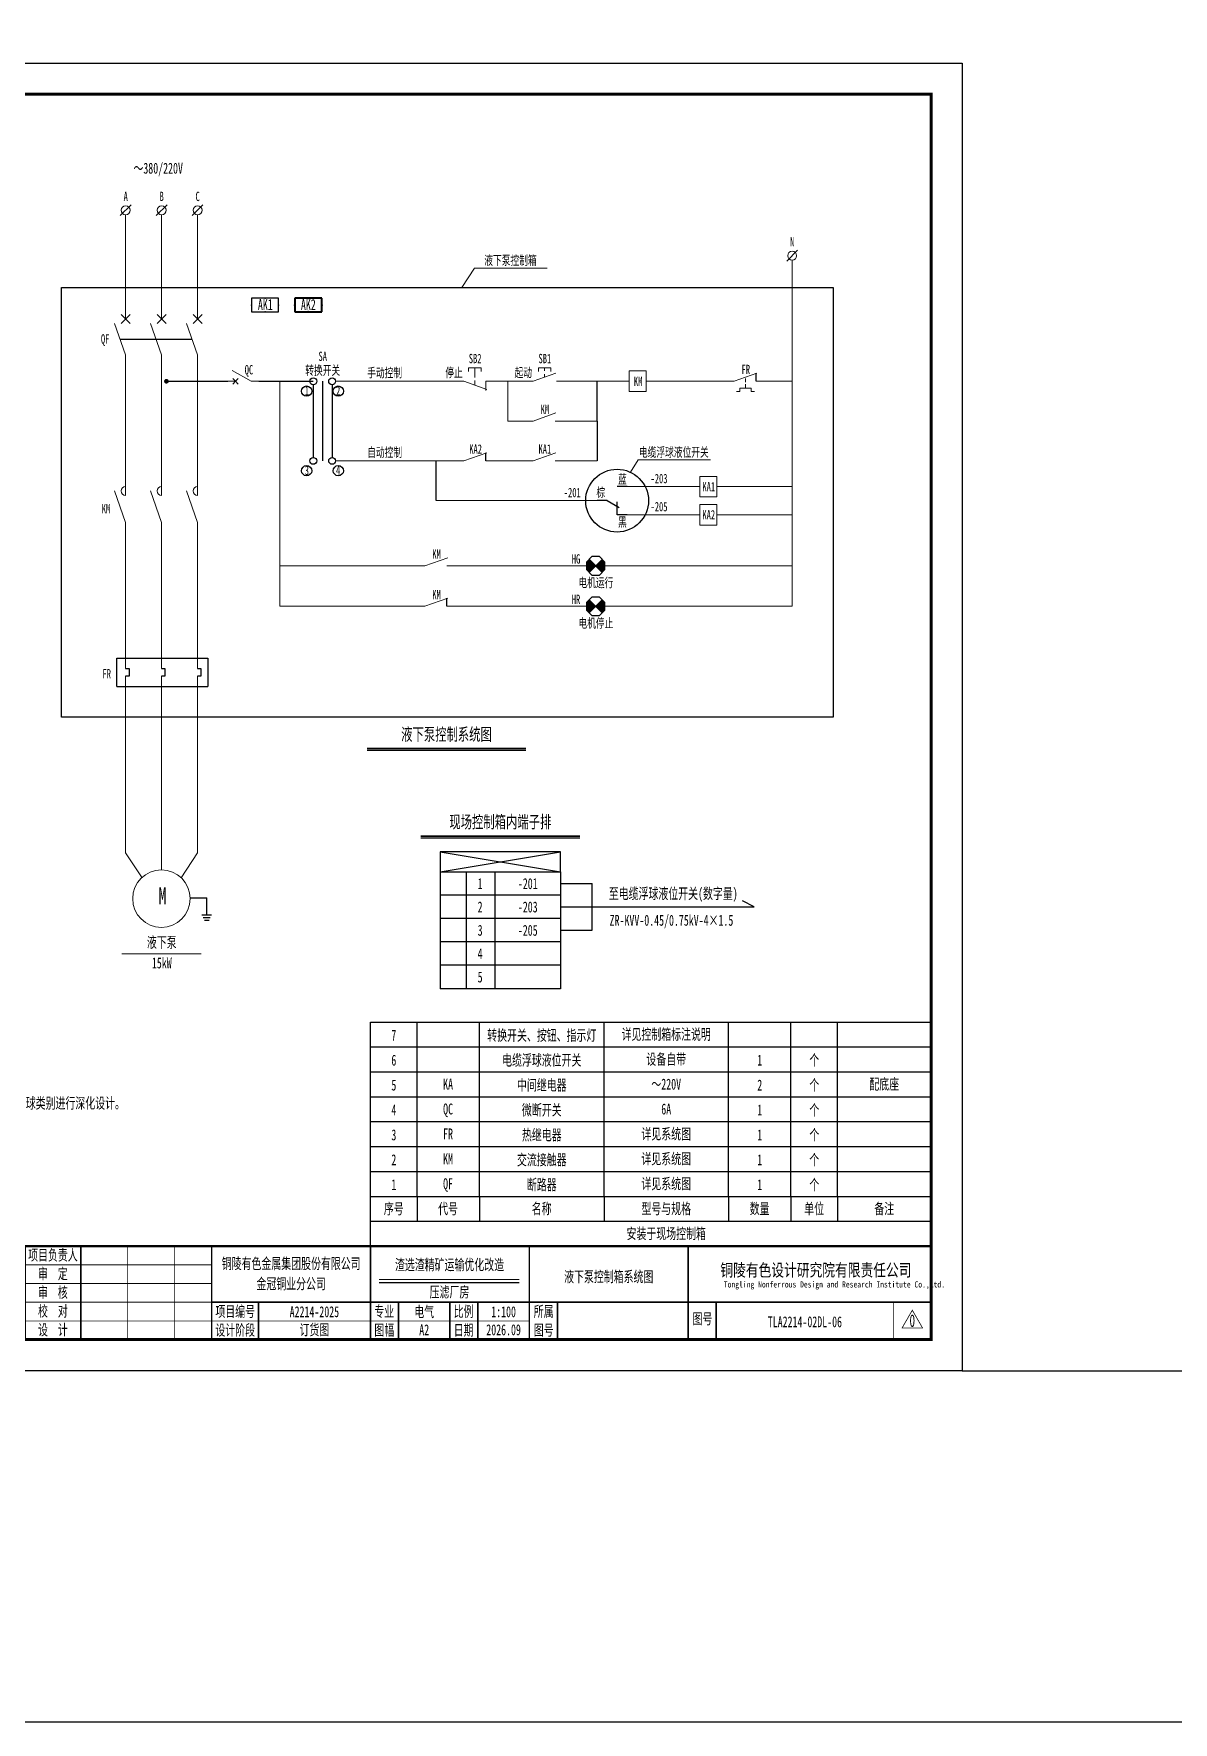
# Model space of a CAD drawing. Header units: millimetres. Extents: x 257344 to 1270023, y 272924 to 540726.
# Drawn here: x 736998 to 773584, y 272924 to 327158 of the extents above; entities that cross this region are included whole.
import ezdxf
from ezdxf.enums import TextEntityAlignment as Align

# ---------------------------------------------------------------- set-up
doc = ezdxf.new("R2010")
doc.units = ezdxf.units.MM
for name, pattern in [('DASHED', [0.75, 0.5, -0.25]), ('常规', [20, 10, 0, 10]), ('接地线', [1460, 500, 500, -200, 60, -200])]:
    doc.linetypes.add(name, pattern=pattern)
for name, color, linetype, lineweight in [('01', 7, 'Continuous', 50), ('1轮廓实线层', 7, 'Continuous', 18), ('_0', 7, 'Continuous', 25), ('CAXA0层', 7, 'Continuous', 25), ('SW', 8, 'Continuous', 20)]:
    doc.layers.add(name, color=color, linetype=linetype, lineweight=lineweight)
for name, color, linetype in [('4虚线层', 6, 'DASHED'), ('MX', 3, 'Continuous'), ('TEXT', 4, 'Continuous'), ('动力平面导线层', 3, '常规'), ('动力平面设备层', 1, 'Continuous'), ('图框', 7, 'Continuous'), ('标注-照明', 7, 'Continuous'), ('照明平面导线层', 3, 'Continuous'), ('照明平面设备层', 1, 'Continuous'), ('电气-接地设计-接地线', 3, '接地线')]:
    doc.layers.add(name, color=color, linetype=linetype)
doc.styles.add('HZ', font='', dxfattribs={"width": 0.75})
doc.styles.add('标准', font='', dxfattribs={"width": 0.667})
doc.styles.get('HZ').set_extended_font_data('SimSun')
doc.styles.get('标准').set_extended_font_data('NSimSun')

# ---------------------------------------------------------------- blocks, each defined once
blk = doc.blocks.new('HHG')
at = {"layer": '01', "color": 3, "lineweight": 30}
for p, q in [((320, 0), (0, 0)), ((320, 0), (708, -224)), ((959, 450), (640, 450)), ((640, -452), (640, -42)), ((959, -452), (640, -452))]:
    blk.add_line(p, q, dxfattribs=at)
blk = doc.blocks.new('*U31')
at = {"layer": '1轮廓实线层'}
for p, q in [((0, 5), (-3.5, 11.06)), ((0, 10), (-0.88, 10.88)), ((0, 15), (0, 10)), ((0, 10), (0.88, 10.88)), ((0, 10), (-0.88, 9.12)), ((0, 10), (0.88, 9.12)), ((0, 5), (0, 0))]:
    blk.add_line(p, q, dxfattribs=at)
blk = doc.blocks.new('PLA1')
at = {"color": 0, "linetype": 'ByBlock', "lineweight": -2}
for p, q in [((-500, 500), (-500, 0)), ((500, 500), (-500, 500)), ((-500, 0), (500, 0)), ((500, 0), (500, 500))]:
    blk.add_line(p, q, dxfattribs=at)
for p in [(-500, 250), (0, 500), (0, 0), (500, 250)]:
    blk.add_point(p, dxfattribs=at)
blk = doc.blocks.new('3')
at = {"layer": 'TEXT', "color": 7, "lineweight": 25, "style": 'HZ', "width": 0.75}
for s, height, p in [('铜陵有色设计研究院有限责任公司', 400, (221501, 249018)), ('Tongling Nonferrous Design and Research Institute Co.,Ltd.', 200, (221613, 248659))]:
    blk.add_text(s, height=height, dxfattribs=at).set_placement(p)
blk = doc.blocks.new('铜陵有色图签02')
at = {"layer": '图框', "linetype": 'Continuous', "lineweight": 50}
for p, q in [((-38401, 3003), (-38401, 1)), ((-29100, 3001), (-29100, 0))]:
    blk.add_line(p, q, dxfattribs=at)
at = {"layer": '图框', "color": 7, "linetype": 'Continuous', "lineweight": 25}
for p, q in [((-36201, 3010), (-36201, 9)), ((-34701, 3010), (-34701, 9)), ((-33401, 3017), (-33401, 16)), ((-31901, 3017), (-31901, 16)), ((-30601, 3017), (-30601, 16)), ((-29100, 1201), (-37501, 1201))]:
    blk.add_line(p, q, dxfattribs=at)
at = {"layer": '图框', "color": 7, "linetype": 'Continuous', "lineweight": 35}
for p, q in [((-27300, 3001), (-27300, 1)), ((-21600, 1197), (-21600, -3)), ((-17100, 1200), (-17100, 0)), ((-15450, 0), (-15450, 1200)), ((-14550, 1200), (-14550, 0)), ((-12000, 1201), (-12000, 1)), ((-6900, 1202), (-6900, 2))]:
    blk.add_line(p, q, dxfattribs=at)
at = {"layer": '图框', "lineweight": 25}
blk.add_line((-17723, 1830), (-13223, 1830), dxfattribs=at)
at = {"layer": '图框', "lineweight": 70, "const_width": 70}
blk.add_lwpolyline([(-17980, 3001), (0, 3001), (-38401, 3001)], dxfattribs=at)
at = {"layer": '图框', "color": 7, "linetype": 'Continuous', "lineweight": 25, "const_width": 25}
for points in [[(-37501, 3000), (-37501, 0)], [(-25800, 3001), (-25800, 1)], [(-24300, 3001), (-24300, 1)], [(-23100, 2401), (-37501, 2401)], [(-23100, 1801), (-37501, 1801)], [(-23100, 1201), (-29100, 1201)], [(-12900, 600), (-18000, 600), (-37501, 600)], [(-602, 943), (-932, 371), (-272, 371), (-602, 943)]]:
    blk.add_lwpolyline(points, dxfattribs=at)
at = {"layer": '图框', "linetype": 'Continuous', "lineweight": 50, "const_width": 50}
for points in [[(-23100, 3001), (-23100, 1)], [(-18000, 3000), (-18000, 0)]]:
    blk.add_lwpolyline(points, dxfattribs=at)
at = {"layer": '图框', "lineweight": 50, "const_width": 50}
for points in [[(-12900, 3001), (-12900, 1)], [(-7800, 3001), (-7800, 1)], [(0, 3000), (0, 0)], [(-23100, 1200), (0, 1200)]]:
    blk.add_lwpolyline(points, dxfattribs=at)
at = {"layer": '图框', "lineweight": 25, "const_width": 35}
blk.add_lwpolyline([(-17723, 1930), (-13223, 1930)], dxfattribs=at)
at = {"layer": '图框', "color": 7, "linetype": 'Continuous', "lineweight": 35, "const_width": 25}
blk.add_lwpolyline([(-1200, 1201), (-1200, 0)], dxfattribs=at)
at = {"layer": '图框', "linetype": 'Continuous', "lineweight": 70, "const_width": 70}
blk.add_lwpolyline([(-38401, 1), (0, 0)], dxfattribs=at)
at = {"layer": '图框', "lineweight": 25}
blk.add_blockref('3', (-228268, -246986), dxfattribs=at)
at = {"layer": 'TEXT', "color": 7, "lineweight": 25, "style": '标准', "width": 0.667}
for s, height, p in [('总  图', 300, (-36862, 2555)), ('建  筑', 300, (-34062, 2562)), ('热  工', 300, (-31262, 2562)), ('项目负责人', 350, (-28197, 2541)), ('会', 300, (-37942, 2054)), ('冶  炼', 300, (-36862, 1955)), ('化  工', 300, (-34062, 1962)), ('给排水', 300, (-31262, 1962)), ('审  定', 350, (-28197, 1941)), ('签', 300, (-37942, 1404)), ('选  矿', 300, (-36862, 1355)), ('暖  通', 300, (-34062, 1362)), ('自  控', 300, (-31262, 1362)), ('审  核', 350, (-28197, 1341)), ('栏', 300, (-37942, 754)), ('采  矿', 300, (-36862, 754)), ('机  械', 300, (-34062, 761)), ('电  气', 300, (-31262, 761)), ('校  对', 350, (-28197, 741)), ('项目编号', 350, (-22343, 730)), ('专业', 350, (-17559, 730)), ('比例', 350, (-15009, 730)), ('所属', 350, (-12438, 730)), ('图号', 350, (-7339, 495)), ('专  业', 300, (-36862, 170)), ('签  字', 300, (-35449, 170)), ('专  业', 300, (-34062, 177)), ('签  字', 300, (-32649, 177)), ('专  业', 300, (-31262, 177)), ('签  字', 300, (-29849, 177)), ('设  计', 350, (-28197, 139)), ('设计阶段', 350, (-22343, 130)), ('图幅', 350, (-17559, 130)), ('日期', 350, (-15009, 130)), ('图号', 350, (-12438, 130))]:
    blk.add_text(s, height=height, dxfattribs=at).set_placement(p, align=Align.CENTER)

msp = doc.modelspace()

# ---------------------------------------------------------------- hatches: boundary and pattern name
at = {"linetype": 'ByBlock', "lineweight": 25}
h = msp.add_hatch(dxfattribs=at)
h.set_pattern_fill('ANSI31', color=3, scale=184.8, style=0)
h.set_pattern_definition([(45, (190640.306, 312262.293), (-16.3341666, 16.3341666), [])])
h.paths.add_polyline_path([(755042.666, 310067.33152), (754833.76231, 310276.58236, 0.1991281417), (754746.986, 310067.33152, 0.1986966109), (754833.41516, 309858.42784)])
h.paths.add_polyline_path([(755251.91683, 310276.2352), (755042.666, 310067.33152), (755251.56968, 309858.08068, 0.1991281417), (755338.346, 310067.33152, 0.1986966109)])
h = msp.add_hatch(dxfattribs=at)
h.set_pattern_fill('ANSI31', color=1, scale=184.8, style=0)
h.set_pattern_definition([(45, (190640.22, 310962.293), (-16.3341666, 16.3341666), [])])
h.paths.add_polyline_path([(755042.57987, 308767.33152), (754833.67619, 308976.58236, 0.1991281417), (754746.89987, 308767.33152, 0.1986966109), (754833.32903, 308558.42784)])
h.paths.add_polyline_path([(755251.83071, 308976.2352), (755042.57987, 308767.33152), (755251.48355, 308558.08068, 0.1991281417), (755338.25987, 308767.33152, 0.1986966109)])

# ---------------------------------------------------------------- linework, layer by layer
at = {"color": 0, "linetype": 'ByBlock', "lineweight": 20}
for p, q in [((759487.55027, 315995.75434), (756655.79712, 315995.75434)), ((759563.65972, 315669.46774), (759672.19972, 315669.46774)), ((759672.19972, 315669.46774), (759672.19972, 315778.00774)), ((759672.19972, 315778.00774), (760033.99972, 315778.00774)), ((759853.09972, 316086.20434), (759853.09972, 315965.60434)), ((759853.09972, 315898.60774), (759853.09972, 315778.00774)), ((760033.99972, 315778.00774), (760033.99972, 315669.46774)), ((760033.99972, 315669.46774), (760142.53972, 315669.46774)), ((761348.96133, 312611.24723), (758925.18357, 312611.24723)), ((761348.96133, 311709.29054), (758925.18357, 311709.29054))]:
    msp.add_line(p, q, dxfattribs=at)
at = {"color": 3, "linetype": 'ByBlock', "lineweight": 25}
for p, q in [((755251.91683, 310276.2352), (754833.41516, 309858.42784)), ((755251.56968, 309858.08068), (754833.76231, 310276.58236)), ((750045.32887, 300885.59327), (753912.3553, 300234.76378)), ((750045.32887, 300234.76378), (753912.3553, 300885.59327)), ((750045.32887, 300234.76378), (750045.32887, 296485.75115)), ((750045.32887, 300234.76378), (753912.3553, 300234.76378)), ((750881.2235, 300234.76378), (750881.2235, 296485.75115)), ((751800.6454, 300234.76378), (751800.6454, 296485.75115)), ((753912.3553, 300234.76378), (753912.3553, 296485.75115)), ((753912.3553, 299484.96126), (750045.32887, 299484.96126)), ((753912.3553, 298735.15873), (750045.32887, 298735.15873)), ((753912.3553, 297985.3562), (750045.32887, 297985.3562)), ((753912.3553, 297235.55368), (750045.32887, 297235.55368)), ((753912.3553, 296485.75115), (750045.32887, 296485.75115))]:
    msp.add_line(p, q, dxfattribs=at)
at = {"color": 1, "linetype": 'ByBlock', "lineweight": 25}
for p, q in [((755251.83071, 308976.2352), (754833.32903, 308558.42784)), ((755251.48355, 308558.08068), (754833.67619, 308976.58236))]:
    msp.add_line(p, q, dxfattribs=at)
at = {"linetype": 'ByBlock'}
for p, q in [((739665.47664, 307099.36774), (742587.86294, 307099.36774)), ((739665.47664, 306194.48409), (739665.47664, 307099.36774)), ((742587.86294, 307099.36774), (742587.86294, 306194.48409)), ((739947.43075, 306775.09014), (740055.23744, 306775.09014)), ((740055.23744, 306518.76169), (739947.43075, 306518.76169)), ((740055.23744, 306775.09014), (740055.23744, 306518.76169)), ((741102.29635, 306775.09014), (741210.10304, 306775.09014)), ((741210.10304, 306518.76169), (741102.29635, 306518.76169)), ((741210.10304, 306775.09014), (741210.10304, 306518.76169)), ((742257.16195, 306775.09014), (742364.96864, 306775.09014)), ((742364.96864, 306518.76169), (742257.16195, 306518.76169)), ((742364.96864, 306775.09014), (742364.96864, 306518.76169)), ((739665.47664, 306194.48409), (742587.86294, 306194.48409))]:
    msp.add_line(p, q, dxfattribs=at)
at = {"color": 1, "linetype": 'ByBlock'}
for p, q in [((753912.3553, 299859.86252), (754931.33619, 299859.86252)), ((754931.33619, 298360.25747), (754931.33619, 299859.86252)), ((753912.3553, 299110.05999), (754931.33619, 299110.05999)), ((754931.33619, 299110.05999), (760132.5673, 299110.05999)), ((753912.3553, 298360.25747), (754931.33619, 298360.25747))]:
    msp.add_line(p, q, dxfattribs=at)
at = {"color": 3}
msp.add_line((766808.79781, 284214.48919), (776808.79781, 284214.48919), dxfattribs=at)
msp.add_lwpolyline([(267543.57835, 342923.7246), (1270023.47933, 342923.7246), (1270023.47933, 272923.7246), (267543.57835, 272923.7246)], close=True, dxfattribs=at)
at = {"color": 7, "linetype": 'ByBlock', "lineweight": 20, "const_width": 75}
msp.add_lwpolyline([(741219.67837, 315995.75434, 1), (741294.67837, 315995.75434, 1)], format="xyb", close=True, dxfattribs=at)
at = {"color": 3, "linetype": 'ByBlock', "lineweight": 25}
for points in [[(754920.19133, 310363.01152), (754746.986, 310189.80619), (754746.986, 309944.85685), (754920.19133, 309771.65152), (755165.14066, 309771.65152), (755338.346, 309944.85685), (755338.346, 310189.80619), (755165.14066, 310363.01152)], [(750045.32887, 300234.76378), (753912.3553, 300234.76378), (753912.3553, 300885.59327), (750045.32887, 300885.59327)]]:
    msp.add_lwpolyline(points, close=True, dxfattribs=at)
at = {"color": 1, "linetype": 'ByBlock', "lineweight": 25}
msp.add_lwpolyline([(754920.1052, 309063.01152), (754746.89987, 308889.80619), (754746.89987, 308644.85685), (754920.1052, 308471.65152), (755165.05453, 308471.65152), (755338.25987, 308644.85685), (755338.25987, 308889.80619), (755165.05453, 309063.01152)], close=True, dxfattribs=at)
at = {"layer": '4虚线层', "linetype": 'ByBlock', "ltscale": 0.1}
msp.add_circle((755727.47606, 312161.38177), 1008.51282, dxfattribs=at)
at = {"layer": '_0', "color": 0, "linetype": 'ByBlock', "ltscale": 500}
msp.add_line((739766.983, 317345.87949), (742076.7142, 317345.87949), dxfattribs=at)
at = {"layer": '_0', "color": 0, "linetype": 'ByBlock'}
msp.add_line((742020.29218, 299404.60247), (742552.58622, 299404.60247), dxfattribs=at)
at = {"layer": '_0', "linetype": 'ByBlock'}
msp.add_line((742552.58622, 298856.23255), (742552.58622, 299408.61645), dxfattribs=at)
at = {"layer": 'CAXA0层', "color": 2, "linetype": 'ByBlock', "lineweight": 40}
msp.add_line((747701.31346, 304201.97234), (752799.45875, 304201.97234), dxfattribs=at)
at = {"layer": 'CAXA0层', "color": 2, "linetype": 'ByBlock', "lineweight": 0}
msp.add_line((747701.31346, 304136.48941), (752799.45875, 304136.48941), dxfattribs=at)
at = {"layer": 'CAXA0层', "color": 3, "linetype": 'ByBlock', "lineweight": 40}
msp.add_line((749429.76944, 301389.06247), (754527.91473, 301389.06247), dxfattribs=at)
at = {"layer": 'CAXA0层', "color": 3, "linetype": 'ByBlock', "lineweight": 0}
msp.add_line((749429.76944, 301323.57954), (754527.91473, 301323.57954), dxfattribs=at)
at = {"layer": 'CAXA0层', "linetype": 'ByBlock', "lineweight": 0}
msp.add_line((739822.22874, 297606.77887), (742371.30139, 297606.77887), dxfattribs=at)
at = {"layer": 'MX', "color": 7, "linetype": 'ByBlock', "lineweight": 20}
for p, q in [((739774.20091, 321316.60035), (740120.66059, 321663.06003)), ((740929.06651, 321316.60035), (741275.52619, 321663.06003)), ((742083.93211, 321316.60035), (742430.39179, 321663.06003)), ((739947.43075, 321345.64224), (739947.43075, 317995.49139)), ((741102.29635, 321345.64224), (741102.29635, 317995.49139)), ((742257.16195, 321345.64224), (742257.16195, 317995.49139)), ((761175.65071, 319856.84288), (761522.11039, 320203.30256)), ((739947.43075, 316840.62579), (739586.53525, 317851.13319)), ((740091.78895, 318139.84959), (739803.07255, 317851.13319)), ((740091.78895, 317851.13319), (739803.07255, 318139.84959)), ((741102.29635, 316840.62579), (740741.40085, 317851.13319)), ((741246.65455, 318139.84959), (740957.93815, 317851.13319)), ((741246.65455, 317851.13319), (740957.93815, 318139.84959)), ((742257.16195, 316840.62579), (741896.26645, 317851.13319)), ((742401.52015, 318139.84959), (742112.80375, 317851.13319)), ((742401.52015, 317851.13319), (742112.80375, 318139.84959)), ((739947.43075, 312327.99455), (739947.43075, 316850.7599)), ((741102.29635, 312327.99455), (741102.29635, 316850.7599)), ((742257.16195, 312327.99455), (742257.16195, 316850.7599)), ((739947.43075, 311461.84535), (739586.53525, 312472.35275)), ((741102.29635, 311461.84535), (740741.40085, 312472.35275)), ((742257.16195, 311461.84535), (741896.26645, 312472.35275)), ((739947.43075, 306775.09014), (739947.43075, 311461.84535)), ((741102.29635, 311461.84535), (741102.29635, 306775.09014)), ((742257.16195, 311461.84535), (742257.16195, 306775.09014)), ((739947.43075, 306527.61678), (739947.43075, 300848.34245)), ((741102.29635, 306518.76169), (741102.29635, 300302.49803)), ((742257.16195, 306518.76169), (742257.16195, 300848.34245)), ((739947.43075, 300848.34245), (740473.68669, 300050.51688)), ((742257.16195, 300848.34245), (741730.90601, 300050.51688))]:
    msp.add_line(p, q, dxfattribs=at)
for centre, radius in [((739947.43075, 321489.82676), 144.35795), ((741102.29439, 321489.82676), 144.35795), ((742257.15803, 321489.82676), 144.35795), ((761348.87662, 320030.06928), 144.35795), ((741096.76506, 299378.62211), 923.89248)]:
    msp.add_circle(centre, radius, dxfattribs=at)
for centre in [(739947.43075, 312472.35275), (741102.29635, 312472.35275), (742257.16195, 312472.35275)]:
    msp.add_arc(centre, 144.3582, 89.999997225, 269.99999445, dxfattribs=at)
at = {"layer": 'SW', "color": 7, "linetype": 'ByBlock', "lineweight": 25}
for p, q in [((747808.79781, 295414.90322), (749308.79781, 295414.90322)), ((747808.79781, 294614.90322), (747808.79781, 295414.90322)), ((749308.79781, 295414.90322), (751308.79781, 295414.90322)), ((749308.79781, 294614.90322), (749308.79781, 295414.90322)), ((751308.79781, 295414.90322), (755308.79781, 295414.90322)), ((751308.79781, 294614.90322), (751308.79781, 295414.90322)), ((755308.79781, 295414.90322), (759308.79781, 295414.90322)), ((755308.79781, 294614.90322), (755308.79781, 295414.90322)), ((759308.79781, 295414.90322), (761308.79781, 295414.90322)), ((759308.79781, 294614.90322), (759308.79781, 295414.90322)), ((761308.79781, 295414.90322), (762808.79781, 295414.90322)), ((761308.79781, 294614.90322), (761308.79781, 295414.90322)), ((762808.79781, 295414.90322), (765808.79781, 295414.90322)), ((762808.79781, 294614.90322), (762808.79781, 295414.90322)), ((747808.79781, 294614.90322), (749308.79781, 294614.90322)), ((747808.79781, 293814.90322), (747808.79781, 294614.90322)), ((749308.79781, 294614.90322), (751308.79781, 294614.90322)), ((749308.79781, 293814.90322), (749308.79781, 294614.90322)), ((751308.79781, 294614.90322), (755308.79781, 294614.90322)), ((751308.79781, 293814.90322), (751308.79781, 294614.90322)), ((755308.79781, 294614.90322), (759308.79781, 294614.90322)), ((755308.79781, 293814.90322), (755308.79781, 294614.90322)), ((759308.79781, 294614.90322), (761308.79781, 294614.90322)), ((759308.79781, 293814.90322), (759308.79781, 294614.90322)), ((761308.79781, 294614.90322), (762808.79781, 294614.90322)), ((761308.79781, 293814.90322), (761308.79781, 294614.90322)), ((762808.79781, 294614.90322), (765808.79781, 294614.90322)), ((762808.79781, 293814.90322), (762808.79781, 294614.90322)), ((747808.79781, 293814.90322), (749308.79781, 293814.90322)), ((747808.79781, 293014.90322), (747808.79781, 293814.90322)), ((749308.79781, 293814.90322), (751308.79781, 293814.90322)), ((749308.79781, 293014.90322), (749308.79781, 293814.90322)), ((751308.79781, 293814.90322), (755308.79781, 293814.90322)), ((751308.79781, 293014.90322), (751308.79781, 293814.90322)), ((755308.79781, 293814.90322), (759308.79781, 293814.90322)), ((755308.79781, 293014.90322), (755308.79781, 293814.90322)), ((759308.79781, 293814.90322), (761308.79781, 293814.90322)), ((759308.79781, 293014.90322), (759308.79781, 293814.90322)), ((761308.79781, 293814.90322), (762808.79781, 293814.90322)), ((761308.79781, 293014.90322), (761308.79781, 293814.90322)), ((762808.79781, 293814.90322), (765808.79781, 293814.90322)), ((762808.79781, 293014.90322), (762808.79781, 293814.90322)), ((747808.79781, 293014.90322), (749308.79781, 293014.90322)), ((747808.79781, 292214.90322), (747808.79781, 293014.90322)), ((749308.79781, 293014.90322), (751308.79781, 293014.90322)), ((749308.79781, 292214.90322), (749308.79781, 293014.90322)), ((751308.79781, 293014.90322), (755308.79781, 293014.90322)), ((751308.79781, 292214.90322), (751308.79781, 293014.90322)), ((755308.79781, 293014.90322), (759308.79781, 293014.90322)), ((755308.79781, 292214.90322), (755308.79781, 293014.90322)), ((759308.79781, 293014.90322), (761308.79781, 293014.90322)), ((759308.79781, 292214.90322), (759308.79781, 293014.90322)), ((761308.79781, 293014.90322), (762808.79781, 293014.90322)), ((761308.79781, 292214.90322), (761308.79781, 293014.90322)), ((762808.79781, 293014.90322), (765808.79781, 293014.90322)), ((762808.79781, 292214.90322), (762808.79781, 293014.90322)), ((747808.79781, 292214.90322), (749308.79781, 292214.90322)), ((747808.79781, 291414.90322), (747808.79781, 292214.90322)), ((749308.79781, 292214.90322), (751308.79781, 292214.90322)), ((749308.79781, 291414.90322), (749308.79781, 292214.90322)), ((751308.79781, 292214.90322), (755308.79781, 292214.90322)), ((751308.79781, 291414.90322), (751308.79781, 292214.90322)), ((755308.79781, 292214.90322), (759308.79781, 292214.90322)), ((755308.79781, 291414.90322), (755308.79781, 292214.90322)), ((759308.79781, 292214.90322), (761308.79781, 292214.90322)), ((759308.79781, 291414.90322), (759308.79781, 292214.90322)), ((761308.79781, 292214.90322), (762808.79781, 292214.90322)), ((761308.79781, 291414.90322), (761308.79781, 292214.90322)), ((762808.79781, 292214.90322), (765808.79781, 292214.90322)), ((762808.79781, 291414.90322), (762808.79781, 292214.90322)), ((747808.79781, 291414.90322), (749308.79781, 291414.90322)), ((747808.79781, 290614.90322), (747808.79781, 291414.90322)), ((749308.79781, 291414.90322), (751308.79781, 291414.90322)), ((749308.79781, 290614.90322), (749308.79781, 291414.90322)), ((751308.79781, 291414.90322), (755308.79781, 291414.90322)), ((751308.79781, 290614.90322), (751308.79781, 291414.90322)), ((755308.79781, 291414.90322), (759308.79781, 291414.90322)), ((755308.79781, 290614.90322), (755308.79781, 291414.90322)), ((759308.79781, 291414.90322), (761308.79781, 291414.90322)), ((759308.79781, 290614.90322), (759308.79781, 291414.90322)), ((761308.79781, 291414.90322), (762808.79781, 291414.90322)), ((761308.79781, 290614.90322), (761308.79781, 291414.90322)), ((762808.79781, 291414.90322), (765808.79781, 291414.90322)), ((762808.79781, 290614.90322), (762808.79781, 291414.90322)), ((747808.79781, 290614.90322), (749308.79781, 290614.90322)), ((747808.79781, 289814.90322), (747808.79781, 290614.90322)), ((749308.79781, 290614.90322), (751308.79781, 290614.90322)), ((749308.79781, 289814.90322), (749308.79781, 290614.90322)), ((751308.79781, 290614.90322), (755308.79781, 290614.90322)), ((751308.79781, 289814.90322), (751308.79781, 290614.90322)), ((755308.79781, 290614.90322), (759308.79781, 290614.90322)), ((755308.79781, 289814.90322), (755308.79781, 290614.90322)), ((759308.79781, 290614.90322), (761308.79781, 290614.90322)), ((759308.79781, 289814.90322), (759308.79781, 290614.90322)), ((761308.79781, 290614.90322), (762808.79781, 290614.90322)), ((761308.79781, 289814.90322), (761308.79781, 290614.90322)), ((762808.79781, 290614.90322), (765808.79781, 290614.90322)), ((762808.79781, 289814.90322), (762808.79781, 290614.90322)), ((747808.79781, 289014.90322), (747808.79781, 289814.90322)), ((747808.79781, 289814.90322), (765808.79781, 289814.90322)), ((749308.79781, 289814.90322), (749308.79781, 289014.90322)), ((751308.79781, 289814.90322), (751308.79781, 289014.90322)), ((755308.79781, 289814.90322), (755308.79781, 289014.90322)), ((759308.79781, 289814.90322), (759308.79781, 289014.90322)), ((761308.79781, 289814.90322), (761308.79781, 289014.90322)), ((762808.79781, 289814.90322), (762808.79781, 289014.90322)), ((747808.79781, 289014.90322), (765808.79781, 289014.90322)), ((747808.79781, 288214.90322), (747808.79781, 289014.90322))]:
    msp.add_line(p, q, dxfattribs=at)
at = {"layer": 'TEXT', "color": 7, "linetype": 'ByBlock', "ltscale": 100}
for centre in [(745972.85838, 315995.75434), (746576.34588, 315995.75434)]:
    msp.add_circle(centre, 109.725, dxfattribs=at)
at = {"layer": '动力平面导线层', "color": 0, "linetype": 'ByBlock', "lineweight": -3, "ltscale": 100}
for p, q in [((760189.29152, 315995.75434), (760189.29152, 316257.18641)), ((751512.59069, 313439.50596), (751512.59069, 313700.93803)), ((750257.90875, 308767.33152), (750257.90875, 309028.76359))]:
    msp.add_line(p, q, dxfattribs=at)
at = {"layer": '动力平面导线层', "color": 0, "linetype": 'ByBlock'}
for p, q in [((755086.90504, 314717.63015), (755086.90504, 313439.50596)), ((749921.7604, 312161.38177), (749921.7604, 313439.50596))]:
    msp.add_line(p, q, dxfattribs=at)
at = {"layer": '动力平面导线层', "color": 4, "linetype": 'ByBlock'}
msp.add_lwpolyline([(737888.2519, 319006.8485), (762661.69396, 319006.8485), (762661.69396, 305209.46547), (737888.2519, 305209.46547)], close=True, dxfattribs=at)
at = {"layer": '动力平面设备层', "color": 0, "linetype": 'ByBlock', "lineweight": -3, "ltscale": 100}
for p, q in [((742397.81462, 298856.23255), (742707.35781, 298856.23255)), ((742439.52452, 298772.01807), (742665.64792, 298772.01807)), ((742481.23441, 298687.8036), (742623.93803, 298687.8036))]:
    msp.add_line(p, q, dxfattribs=at)
at = {"layer": '动力平面设备层', "color": 1, "linetype": 'ByBlock', "lineweight": -3, "ltscale": 100}
msp.add_line((760132.5673, 299110.05999), (759756.00301, 299303.26666), dxfattribs=at)
at = {"layer": '图框', "linetype": 'Continuous', "lineweight": 100, "const_width": 100}
msp.add_lwpolyline([(709908.79781, 285214.48919), (765808.79781, 285214.48919), (765808.79781, 325214.48919), (709908.79781, 325214.48919)], close=True, dxfattribs=at)
at = {"layer": '标注-照明', "linetype": 'ByBlock', "lineweight": 25, "ltscale": 100}
for p, q in [((741257.16195, 315995.75434), (743225.00783, 315995.75434)), ((744225.00783, 315995.75434), (745969.16408, 315995.75434)), ((745972.85838, 315886.02934), (745972.85838, 313549.23096)), ((746576.34588, 315886.02934), (746576.34588, 313549.23096))]:
    msp.add_line(p, q, dxfattribs=at)
at = {"layer": '标注-照明', "color": 0, "linetype": 'ByBlock', "lineweight": 25, "ltscale": 100}
msp.add_line((746274.81262, 313439.50596), (746274.81262, 315995.75434), dxfattribs=at)
at = {"layer": '标注-照明', "linetype": 'ByBlock', "lineweight": 25, "ltscale": 100}
for centre, radius in [((745759.56272, 315680.40259), 164.79793), ((746775.80377, 315680.40259), 164.79793), ((745972.85838, 313439.50596), 109.725), ((746576.34588, 313439.50596), 109.725), ((745759.56272, 313124.15421), 164.79793), ((746775.80377, 313124.15421), 164.79793)]:
    msp.add_circle(centre, radius, dxfattribs=at)
at = {"layer": '照明平面导线层', "color": 4, "linetype": 'ByBlock', "lineweight": 20}
for q in [(750745.63207, 319006.8485), (753476.8472, 319631.4442)]:
    msp.add_line((751153.66219, 319631.4442), q, dxfattribs=at)
at = {"layer": '照明平面导线层', "color": 0, "linetype": 'ByBlock', "lineweight": 20}
for p, q in [((761349.00402, 308767.33152), (761348.88055, 319885.71133)), ((751161.72006, 316226.87264), (751161.72006, 316427.37014)), ((751161.72006, 316121.06528), (751161.72006, 316221.31403)), ((753034.21912, 315995.75434), (753765.33325, 316257.18641)), ((753399.77618, 316327.12139), (753399.77618, 316427.37014)), ((753399.77618, 316126.47037), (753399.77618, 316221.66345)), ((759487.55027, 315995.75434), (760218.66441, 316257.18641)), ((744893.63723, 315995.75434), (744893.72932, 308767.33152)), ((746686.07088, 315995.75434), (750810.84944, 315995.75434)), ((750810.84944, 315995.75434), (751541.96357, 315734.32227)), ((751161.72006, 315870.28989), (751161.72006, 316020.81653)), ((753034.21912, 315995.75434), (751512.59069, 315995.75434)), ((751512.59069, 315995.75434), (751512.59069, 315694.53463)), ((752223.22904, 315995.75434), (752223.22904, 314717.63015)), ((753776.9186, 315995.75434), (756120.04964, 315995.75434)), ((760189.29152, 315995.75434), (761348.89697, 315995.75434)), ((753034.21912, 314717.63015), (752223.22904, 314717.63015)), ((753034.21912, 314717.63015), (753765.33325, 314979.06222)), ((753735.96037, 314717.63015), (755086.90504, 314717.63015)), ((750810.84944, 313439.50596), (751541.96357, 313700.93803)), ((753034.21912, 313439.50596), (753765.33325, 313700.93803)), ((746686.07088, 313439.50596), (750810.84944, 313439.50596)), ((751512.59069, 313439.50596), (753034.21912, 313439.50596)), ((753735.96037, 313439.50596), (755086.90504, 313439.50596)), ((756046.30504, 312611.24723), (758389.43608, 312611.24723)), ((749921.7604, 312161.38177), (755086.90504, 312161.38177)), ((756046.30504, 311709.29054), (758389.43608, 311709.29054)), ((749556.25363, 310067.33152), (750287.36776, 310328.76359)), ((744893.64531, 310067.33152), (749556.25363, 310067.33152)), ((750257.99488, 310067.33152), (754746.986, 310067.33152)), ((755338.346, 310067.33152), (761349.06192, 310067.33152)), ((744893.55919, 308767.33152), (749556.1675, 308767.33152)), ((749556.1675, 308767.33152), (750287.28163, 309028.76359)), ((750257.90875, 308767.33152), (754746.89987, 308767.33152)), ((755338.25987, 308767.33152), (761349.00402, 308767.33152))]:
    msp.add_line(p, q, dxfattribs=at)
at = {"layer": '照明平面导线层', "color": 6, "linetype": 'ByBlock', "lineweight": 20}
for q in [(756155.10347, 313074.74529), (758722.52009, 313469.03677)]:
    msp.add_line((756399.33508, 313469.03677), q, dxfattribs=at)
at = {"layer": '照明平面导线层', "color": 0, "linetype": 'ByBlock', "lineweight": 20}
for points in [[(751362.21756, 316307.07164), (751362.21756, 316427.37014), (750961.22256, 316427.37014), (750961.22256, 316307.07164)], [(753600.27368, 316307.07164), (753600.27368, 316427.37014), (753199.27868, 316427.37014), (753199.27868, 316307.07164)]]:
    msp.add_lwpolyline(points, dxfattribs=at)
for points in [[(756120.04964, 316326.52768), (756655.79712, 316326.52768), (756655.79712, 315664.98099), (756120.04964, 315664.98099)], [(758389.43608, 312942.02057), (758925.18357, 312942.02057), (758925.18357, 312280.47388), (758389.43608, 312280.47388)], [(758389.43608, 312040.06388), (758925.18357, 312040.06388), (758925.18357, 311378.51719), (758389.43608, 311378.51719)]]:
    msp.add_lwpolyline(points, close=True, dxfattribs=at)
at = {"layer": '照明平面设备层', "color": 0, "lineweight": -3, "ltscale": 100}
msp.add_lwpolyline([(707408.79781, 326214.48919), (766808.79781, 326214.48919), (766808.79781, 284214.48919), (707408.79781, 284214.48919)], close=True, dxfattribs=at)
at = {"layer": '电气-接地设计-接地线', "color": 0, "linetype": 'ByBlock', "lineweight": -3}
msp.add_line((755086.90504, 314717.63015), (755086.90504, 315995.75434), dxfattribs=at)

# ---------------------------------------------------------------- block references
at = {"layer": '_0', "color": 3, "linetype": 'ByBlock', "xscale": -100, "yscale": 100, "zscale": 100, "rotation": 90}
msp.add_blockref('*U31', (744475.00783, 315995.75434), dxfattribs=at)
at = {"layer": '动力平面导线层', "color": 0, "linetype": 'ByBlock'}
msp.add_blockref('HHG', (755086.90504, 312161.38177), dxfattribs=at)
at = {"layer": '图框', "lineweight": 25}
msp.add_blockref('铜陵有色图签02', (765808.79781, 285214.48919), dxfattribs=at)
at = {"layer": '照明平面设备层', "color": 1, "linetype": 'ByBlock', "lineweight": 30, "xscale": 0.8640000019222498, "yscale": 0.8640000000596046, "zscale": 0.8640000000000001}
msp.add_blockref('PLA1', (744423.68895, 318228.44892), dxfattribs=at)
at = {"layer": '照明平面设备层', "color": 1, "lineweight": 40, "xscale": 0.8640000005252659, "yscale": 0.8640000005252659, "zscale": 0.8640000000000001}
msp.add_blockref('PLA1', (745813.36132, 318228.44892), dxfattribs=at)

# ---------------------------------------------------------------- texts
at = {"layer": 'SW', "color": 7, "linetype": 'ByBlock', "lineweight": 25, "style": '标准', "width": 0.667}
for s, p in [('AK1', (744432.3048, 318283.64877)), ('1', (751329.45382, 299684.96126)), ('-201', (752858.74689, 299684.96126)), ('至电缆浮球液位开关(数字量)', (757530.52063, 299367.26846)), ('2', (751329.45382, 298935.15873)), ('-203', (752858.74689, 298935.15873)), ('ZR-KVV-0.45/0.75kV-4×1.5', (757473.54556, 298507.33102)), ('3', (751329.45382, 298185.3562)), ('-205', (752858.74689, 298185.3562)), ('4', (751329.45382, 297435.55368)), ('5', (751329.45382, 296685.75115)), ('7', (748558.79781, 294814.90322)), ('转换开关、按钮、指示灯', (753308.79781, 294814.90322)), ('详见控制箱标注说明', (757304.94047, 294845.81665)), ('6', (748558.79781, 294014.90322)), ('电缆浮球液位开关', (753308.79781, 294014.90322)), ('设备自带', (757304.94047, 294045.81665)), ('1', (760308.79781, 294014.90322)), ('个', (762058.79781, 294014.90322)), ('5', (748558.79781, 293214.90322)), ('KA', (750299.94047, 293245.81665)), ('中间继电器', (753308.79781, 293214.90322)), ('～220V', (757304.94047, 293245.81665)), ('2', (760308.79781, 293214.90322)), ('个', (762058.79781, 293214.90322)), ('配底座', (764304.94047, 293245.81665)), ('4', (748558.79781, 292414.90322)), ('QC', (750299.94047, 292445.81665)), ('微断开关', (753308.79781, 292414.90322)), ('6A', (757304.94047, 292445.81665)), ('1', (760308.79781, 292414.90322)), ('个', (762058.79781, 292414.90322)), ('3', (748558.79781, 291614.90322)), ('FR', (750299.94047, 291645.81665)), ('热继电器', (753308.79781, 291614.90322)), ('详见系统图', (757304.94047, 291645.81665)), ('1', (760308.79781, 291614.90322)), ('个', (762058.79781, 291614.90322)), ('详见系统图', (757304.94047, 290845.81665)), ('2', (748558.79781, 290814.90322)), ('KM', (750299.94047, 290845.81665)), ('交流接触器', (753308.79781, 290814.90322)), ('1', (760308.79781, 290814.90322)), ('个', (762058.79781, 290814.90322)), ('1', (748558.79781, 290014.90322)), ('QF', (750299.94047, 290045.81665)), ('断路器', (753308.79781, 290014.90322)), ('详见系统图', (757304.94047, 290045.81665)), ('1', (760308.79781, 290014.90322)), ('个', (762058.79781, 290014.90322)), ('序号', (748556.94047, 289245.81665)), ('代号', (750299.94047, 289245.81665)), ('名称', (753304.94047, 289245.81665)), ('型号与规格', (757304.94047, 289245.81665)), ('数量', (760304.94047, 289245.81665)), ('单位', (762054.94047, 289245.81665)), ('备注', (764304.94047, 289245.81665)), ('安装于现场控制箱', (757304.94047, 288445.81665))]:
    msp.add_text(s, height=350, dxfattribs=at).set_placement(p, align=Align.CENTER)
at = {"layer": 'SW', "color": 7, "linetype": 'Continuous', "lineweight": 25, "style": '标准', "width": 0.667}
msp.add_text('AK2', height=350, dxfattribs=at).set_placement((745813.36132, 318283.64877), align=Align.CENTER)
at = {"layer": 'SW', "color": 2, "linetype": 'ByBlock', "lineweight": 25, "style": '标准', "width": 0.667}
msp.add_text('液下泵控制系统图', height=400, dxfattribs=at).set_placement((750250.15837, 304456.98637), align=Align.CENTER)
at = {"layer": 'SW', "color": 3, "linetype": 'ByBlock', "lineweight": 25, "style": '标准', "width": 0.667}
msp.add_text('现场控制箱内端子排', height=400, dxfattribs=at).set_placement((751978.61435, 301644.0765), align=Align.CENTER)
at = {"layer": 'SW', "color": 4, "linetype": 'ByBlock', "lineweight": 25, "style": '标准', "width": 0.667}
for s, p in [('液下泵', (741108.17418, 297802.17726)), ('15kW', (741108.17418, 297138.62252))]:
    msp.add_text(s, height=350, dxfattribs=at).set_placement(p, align=Align.CENTER)
at = {"layer": 'SW', "color": 4, "linetype": 'Continuous', "lineweight": 25, "style": '标准', "width": 0.667}
for s, height, p in [('铜陵有色金属集团股份有限公司', 350, (745262.65097, 287482.57509)), ('渣选渣精矿运输优化改造', 350, (750345.64971, 287445.46883)), ('液下泵控制箱系统图', 350, (755459.70922, 287061.40214)), ('金冠铜业分公司', 350, (745262.65097, 286834.90485)), ('压滤厂房', 350, (750345.64971, 286568.80084)), ('A2214-2025', 350, (746008.22153, 285934.16922)), ('电气', 350, (749532.97432, 285934.16922)), ('1:100', 350, (752082.97432, 285934.16922)), ('TLA2214-02DL-06', 350, (761758.11222, 285610.95975)), ('0', 400, (765206.57029, 285622.44956)), ('A2', 350, (749532.97432, 285354.46716)), ('2026.09', 350, (752082.97432, 285354.46716))]:
    msp.add_text(s, height=height, dxfattribs=at).set_placement(p, align=Align.CENTER)
at = {"layer": 'SW', "color": 1, "linetype": 'Continuous', "lineweight": 25, "style": '标准', "width": 0.667}
msp.add_text('订货图', height=350, dxfattribs=at).set_placement((746008.22153, 285354.46716), align=Align.CENTER)
at = {"layer": 'SW', "color": 0, "linetype": 'ByBlock', "lineweight": 25, "insert": (728249.34683, 294736.75242), "char_height": 350, "width": 14917.2314405, "attachment_point": 1, "style": '标准'}
msp.add_mtext('设计说明：\\P{\\W0.7;    1、\\W0.667;\\C7;本型号控制箱共有1个，控制2台液下泵。\\P\\W0.7;\\C0;    2、\\W0.667;\\C7;控制箱采用聚碳酸酯材质，防护等级IP54。\\P\\W0.7;\\C0;    3、\\W0.667;\\C7;本控制原理图作为参考，气设备成套商可根据不同浮球类别进行深化设计。}', dxfattribs=at)
at = {"layer": 'TEXT', "color": 7, "linetype": 'ByBlock', "ltscale": 100, "style": '标准', "width": 0.667}
for s, height, p in [('～380/220V', 350, (740991.61671, 322664.85223)), ('A', 300, (739949.8103, 321784.411)), ('B', 300, (741104.6759, 321784.411)), ('C', 300, (742259.5415, 321784.411)), ('N', 300, (761351.2601, 320324.65352)), ('QF', 300, (739290.49323, 317206.27966)), ('SA', 300, (746275.77664, 316647.27733)), ('SB2', 300, (751169.89246, 316576.02948)), ('SB1', 300, (753407.94858, 316576.02948)), ('QC', 300, (743906.37421, 316215.99753)), ('转换开关', 300, (746275.77664, 316198.23674)), ('手动控制', 300, (748264.42826, 316121.78859)), ('停止', 300, (750492.39415, 316126.46777)), ('起动', 300, (752715.76383, 316126.46777)), ('FR', 300, (759861.27973, 316225.00534)), ('1', 300, (745765.32095, 315541.13707)), ('2', 300, (746770.37087, 315541.13707)), ('KM', 300, (756401.45996, 315845.32084)), ('KM', 300, (753407.94858, 314946.88116)), ('自动控制', 300, (748264.42826, 313565.54021)), ('KA2', 300, (751184.5789, 313668.75697)), ('KA1', 300, (753407.94858, 313668.75697)), ('3', 300, (745765.32095, 312984.88869)), ('4', 300, (746770.37087, 312984.88869)), ('蓝', 300, (755897.46486, 312704.27695)), ('棕', 300, (755203.88276, 312273.66181)), ('KA1', 300, (758670.8464, 312460.81372)), ('KM', 300, (739316.27148, 311755.32013)), ('KA2', 300, (758670.8464, 311558.85703)), ('黑', 300, (755897.46486, 311326.4646)), ('KM', 300, (749929.98309, 310296.58253)), ('HG', 300, (754409.47655, 310139.46929)), ('电机运行', 300, (755045.67899, 309378.84125)), ('KM', 300, (749929.89696, 308996.58253)), ('HR', 300, (754409.39043, 308839.46929)), ('电机停止', 300, (755045.59286, 308078.84125)), ('FR', 300, (739340.63597, 306450.51989)), ('M', 550, (741129.50247, 299191.41101))]:
    msp.add_text(s, height=height, dxfattribs=at).set_placement(p, align=Align.CENTER)
at = {"layer": 'TEXT', "color": 4, "linetype": 'ByBlock', "ltscale": 100, "style": '标准', "width": 0.667}
msp.add_text('液下泵控制箱', height=300, dxfattribs=at).set_placement((752303.19822, 319732.89922), align=Align.CENTER)
at = {"layer": 'TEXT', "color": 6, "linetype": 'ByBlock', "ltscale": 100, "style": '标准', "width": 0.667}
msp.add_text('电缆浮球液位开关', height=300, dxfattribs=at).set_placement((757548.8711, 313570.49179), align=Align.CENTER)
at = {"layer": 'TEXT', "color": 2, "linetype": 'ByBlock', "ltscale": 100, "style": '标准', "width": 0.667}
for s, p in [('-203', (757073.52529, 312721.75956)), ('-201', (754288.21432, 312271.8941)), ('-205', (757073.52529, 311819.80287))]:
    msp.add_text(s, height=300, dxfattribs=at).set_placement(p, align=Align.CENTER)

doc.saveas('drawing.dxf')
